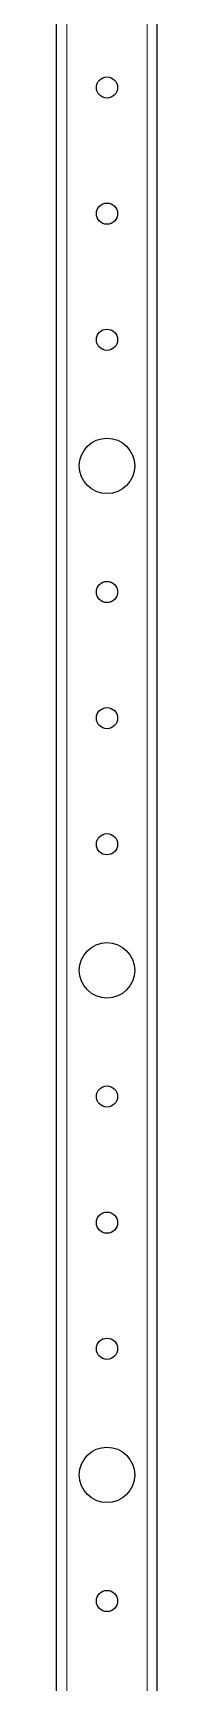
# Model space of a CAD drawing. Header units: millimetres. Extents: x -1414 to 3358, y -1920 to 1219.
# Drawn here: x -314.9 to -294.9, y -862.5 to -535.4 of the extents above; entities that cross this region are included whole.
import ezdxf

# ---------------------------------------------------------------- set-up
doc = ezdxf.new("R2010")
doc.units = ezdxf.units.MM

msp = doc.modelspace()

# ---------------------------------------------------------------- linework, layer by layer
at = {"color": 7, "linetype": 'Continuous', "lineweight": 25}
for p, q in [((-314.94, -1138.72), (-314.94, 696.28)), ((-294.94, -1138.72), (-294.94, 696.28))]:
    msp.add_line(p, q, dxfattribs=at)
at = {"color": 8, "linetype": 'Continuous', "lineweight": 18}
for p, q in [((-312.94, -1138.72), (-312.94, 696.28)), ((-296.94, -1138.72), (-296.94, 696.28))]:
    msp.add_line(p, q, dxfattribs=at)
at = {"color": 7, "linetype": 'Continuous', "lineweight": 25}
for centre, radius in [((-304.94, -546.22), 2.1), ((-304.94, -571.22), 2.1), ((-304.94, -596.22), 2.1), ((-304.94, -621.22), 5.5), ((-304.94, -646.22), 2.1), ((-304.94, -671.22), 2.1), ((-304.94, -696.22), 2.1), ((-304.94, -721.22), 5.5), ((-304.94, -746.22), 2.1), ((-304.94, -771.22), 2.1), ((-304.94, -796.22), 2.1), ((-304.94, -821.22), 5.5), ((-304.94, -846.22), 2.1)]:
    msp.add_circle(centre, radius, dxfattribs=at)

doc.saveas('drawing.dxf')
